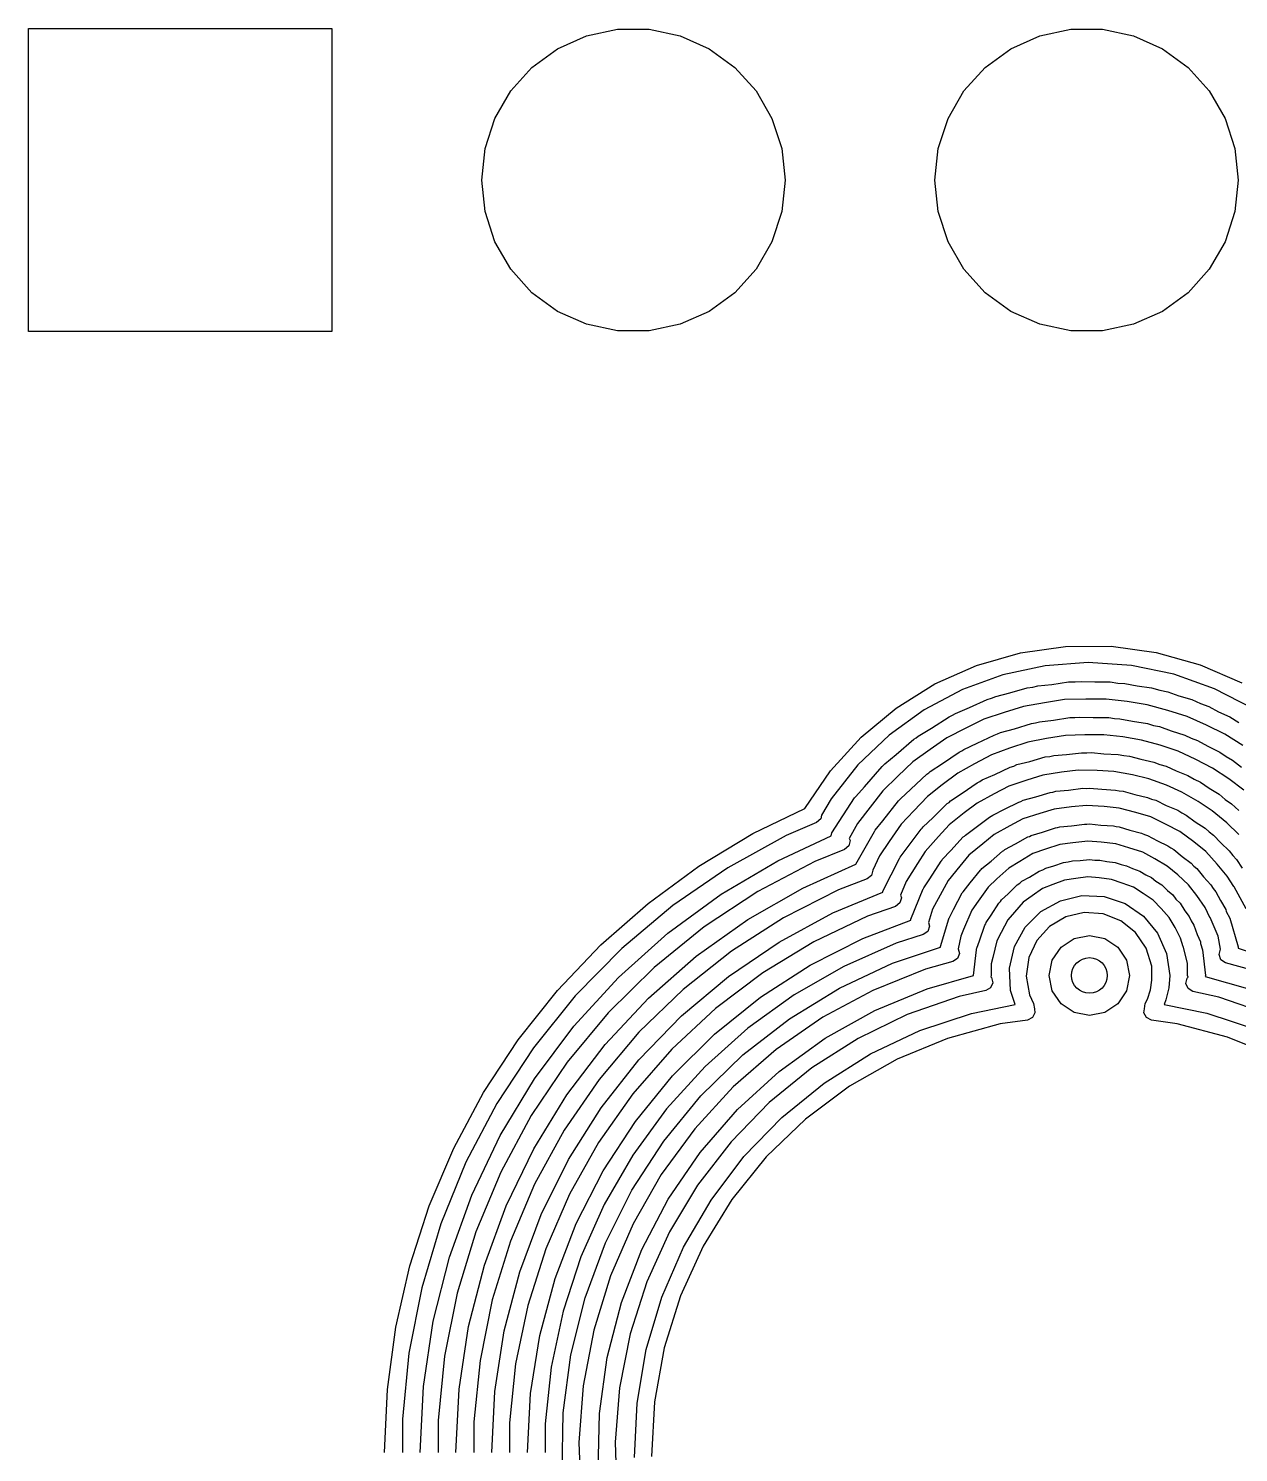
# Model space of a CAD drawing. Extents: x 108.1 to 155.9, y -81.1 to -32.1.
# Drawn here: x 143.07 to 149.86, y -56.64 to -48.65 of the extents above; entities that cross this region are included whole.
import ezdxf

# ---------------------------------------------------------------- set-up
doc = ezdxf.new("R2010")
doc.units = 0
doc.layers.add('BLACK', color=7, linetype='CONTINUOUS')

msp = doc.modelspace()

# ---------------------------------------------------------------- linework, layer by layer
at = {"layer": 'BLACK', "linetype": 'CONTINUOUS'}
for p, q in [((143.075, -50.35), (143.075, -48.65)), ((143.075, -48.65), (144.775, -48.65)), ((144.775, -48.65), (144.775, -50.35)), ((146.04, -48.763878), (146.202336, -48.691602)), ((146.202336, -48.691602), (146.376151, -48.654656)), ((146.376151, -48.654656), (146.553849, -48.654656)), ((146.553849, -48.654656), (146.727664, -48.691602)), ((146.727664, -48.691602), (146.89, -48.763878)), ((148.58, -48.763878), (148.742336, -48.691602)), ((148.742336, -48.691602), (148.916151, -48.654656)), ((148.916151, -48.654656), (149.093849, -48.654656)), ((149.093849, -48.654656), (149.267664, -48.691602)), ((149.267664, -48.691602), (149.43, -48.763878)), ((145.896239, -48.868327), (146.04, -48.763878)), ((146.89, -48.763878), (147.033761, -48.868327)), ((148.436239, -48.868327), (148.58, -48.763878)), ((149.43, -48.763878), (149.573761, -48.868327)), ((145.777336, -49.000383), (145.896239, -48.868327)), ((147.033761, -48.868327), (147.152664, -49.000383)), ((148.317336, -49.000383), (148.436239, -48.868327)), ((149.573761, -48.868327), (149.692664, -49.000383)), ((145.688486, -49.154274), (145.777336, -49.000383)), ((147.152664, -49.000383), (147.241514, -49.154274)), ((148.228486, -49.154274), (148.317336, -49.000383)), ((149.692664, -49.000383), (149.781514, -49.154274)), ((145.633575, -49.323275), (145.688486, -49.154274)), ((147.241514, -49.154274), (147.296425, -49.323275)), ((148.173575, -49.323275), (148.228486, -49.154274)), ((149.781514, -49.154274), (149.836425, -49.323275)), ((145.615, -49.5), (145.633575, -49.323275)), ((147.296425, -49.323275), (147.315, -49.5)), ((148.155, -49.5), (148.173575, -49.323275)), ((149.836425, -49.323275), (149.855, -49.5)), ((145.633575, -49.676725), (145.615, -49.5)), ((147.315, -49.5), (147.296425, -49.676725)), ((148.173575, -49.676725), (148.155, -49.5)), ((149.855, -49.5), (149.836425, -49.676725)), ((145.688486, -49.845726), (145.633575, -49.676725)), ((147.296425, -49.676725), (147.241514, -49.845726)), ((148.228486, -49.845726), (148.173575, -49.676725)), ((149.836425, -49.676725), (149.781514, -49.845726)), ((145.777336, -49.999617), (145.688486, -49.845726)), ((147.241514, -49.845726), (147.152664, -49.999617)), ((148.317336, -49.999617), (148.228486, -49.845726)), ((149.781514, -49.845726), (149.692664, -49.999617)), ((145.896239, -50.131673), (145.777336, -49.999617)), ((147.152664, -49.999617), (147.033761, -50.131673)), ((148.436239, -50.131673), (148.317336, -49.999617)), ((149.692664, -49.999617), (149.573761, -50.131673)), ((146.04, -50.236122), (145.896239, -50.131673)), ((147.033761, -50.131673), (146.89, -50.236122)), ((148.58, -50.236122), (148.436239, -50.131673)), ((149.573761, -50.131673), (149.43, -50.236122)), ((146.202336, -50.308398), (146.04, -50.236122)), ((146.89, -50.236122), (146.727664, -50.308398)), ((148.742336, -50.308398), (148.58, -50.236122)), ((149.43, -50.236122), (149.267664, -50.308398)), ((144.775, -50.35), (143.075, -50.35)), ((146.376151, -50.345344), (146.202336, -50.308398)), ((146.553849, -50.345344), (146.376151, -50.345344)), ((146.727664, -50.308398), (146.553849, -50.345344)), ((148.916151, -50.345344), (148.742336, -50.308398)), ((149.093849, -50.345344), (148.916151, -50.345344)), ((149.267664, -50.308398), (149.093849, -50.345344)), ((148.633896, -52.151433), (148.88674, -52.115372)), ((148.88674, -52.115372), (149.142141, -52.114478)), ((149.142141, -52.114478), (149.395231, -52.148768)), ((148.155015, -52.325649), (148.388428, -52.221973)), ((148.388428, -52.221973), (148.633896, -52.151433)), ((148.773211, -52.223802), (148.536382, -52.274465)), ((149.01476, -52.206239), (148.773211, -52.223802)), ((149.256426, -52.222111), (149.01476, -52.206239)), ((149.493603, -52.271115), (149.256426, -52.222111)), ((149.395231, -52.148768), (149.641186, -52.217588)), ((149.641186, -52.217588), (149.87532, -52.319627)), ((148.536382, -52.274465), (148.308789, -52.357263)), ((149.721771, -52.352318), (149.493603, -52.271115)), ((147.938105, -52.460483), (148.155015, -52.325649)), ((148.308789, -52.357263), (148.094767, -52.470618)), ((148.495765, -52.396301), (148.575306, -52.37601)), ((148.575306, -52.37601), (148.672057, -52.347764)), ((148.672057, -52.347764), (148.703869, -52.343215)), ((148.703869, -52.343215), (148.732581, -52.335891)), ((148.732581, -52.335891), (148.810842, -52.327919)), ((148.810842, -52.327919), (148.90385, -52.31462)), ((148.90385, -52.31462), (148.941402, -52.31462)), ((148.941402, -52.31462), (148.975723, -52.311124)), ((148.975723, -52.311124), (149.050459, -52.31462)), ((149.050459, -52.31462), (149.138, -52.31462)), ((149.138, -52.31462), (149.180561, -52.320705)), ((149.180561, -52.320705), (149.219856, -52.322544)), ((149.219856, -52.322544), (149.289195, -52.336239)), ((149.289195, -52.336239), (149.369793, -52.347764)), ((149.369793, -52.347764), (149.416322, -52.361348)), ((149.416322, -52.361348), (149.459624, -52.369901)), ((149.459624, -52.369901), (149.522098, -52.392229)), ((149.936581, -52.464171), (149.721771, -52.352318)), ((147.741832, -52.623907), (147.938105, -52.460483)), ((148.270471, -52.491031), (148.348611, -52.458175)), ((148.348611, -52.458175), (148.447291, -52.413385)), ((148.447291, -52.413385), (148.472952, -52.405893)), ((148.472952, -52.405893), (148.495765, -52.396301)), ((148.651531, -52.451758), (148.542943, -52.485866)), ((148.769026, -52.430906), (148.651531, -52.451758)), ((148.881446, -52.413666), (148.769026, -52.430906)), ((149.000765, -52.410398), (148.881446, -52.413666)), ((149.114452, -52.410398), (149.000765, -52.410398)), ((149.232936, -52.424789), (149.114452, -52.410398)), ((149.345298, -52.442021), (149.232936, -52.424789)), ((149.460338, -52.473751), (149.345298, -52.442021)), ((149.522098, -52.392229), (149.594559, -52.413385)), ((149.594559, -52.413385), (149.643718, -52.435698)), ((149.643718, -52.435698), (149.689766, -52.452156)), ((149.689766, -52.452156), (149.744316, -52.481358)), ((148.094767, -52.470618), (147.898397, -52.612369)), ((148.135191, -52.573281), (148.234076, -52.510162)), ((148.234076, -52.510162), (148.253524, -52.501334)), ((148.253524, -52.501334), (148.270471, -52.491031)), ((148.429871, -52.523827), (148.327557, -52.574076)), ((148.542943, -52.485866), (148.429871, -52.523827)), ((148.695688, -52.547176), (148.719547, -52.54355)), ((148.719547, -52.54355), (148.741154, -52.53752)), ((148.741154, -52.53752), (148.818827, -52.528465)), ((148.818827, -52.528465), (148.911686, -52.514356)), ((148.911686, -52.514356), (148.939864, -52.514356)), ((148.939864, -52.514356), (148.965831, -52.511329)), ((148.965831, -52.511329), (149.041303, -52.514356)), ((149.041303, -52.514356), (149.130164, -52.514356)), ((149.130164, -52.514356), (149.162031, -52.519198)), ((149.162031, -52.519198), (149.191847, -52.520394)), ((149.191847, -52.520394), (149.26305, -52.534547)), ((149.26305, -52.534547), (149.346162, -52.547176)), ((149.568797, -52.507819), (149.460338, -52.473751)), ((149.677847, -52.556176), (149.568797, -52.507819)), ((149.744316, -52.481358), (149.807774, -52.510162)), ((149.807774, -52.510162), (149.857965, -52.542199)), ((147.898397, -52.612369), (147.723421, -52.779814)), ((148.05019, -52.627538), (148.061641, -52.618)), ((148.061641, -52.618), (148.135191, -52.573281)), ((148.327557, -52.574076), (148.221473, -52.62825)), ((148.392162, -52.658197), (148.487071, -52.612072)), ((148.487071, -52.612072), (148.506257, -52.606103)), ((148.506257, -52.606103), (148.523283, -52.59833)), ((148.523283, -52.59833), (148.600777, -52.5767)), ((148.600777, -52.5767), (148.695688, -52.547176)), ((148.886407, -52.614369), (148.781036, -52.631542)), ((148.99452, -52.610261), (148.886407, -52.614369)), ((149.100996, -52.610261), (148.99452, -52.610261)), ((149.208626, -52.623037), (149.100996, -52.610261)), ((149.313499, -52.640129), (149.208626, -52.623037)), ((149.346162, -52.547176), (149.380819, -52.557957)), ((149.380819, -52.557957), (149.413705, -52.564494)), ((149.413705, -52.564494), (149.478933, -52.588478)), ((149.478933, -52.588478), (149.554779, -52.612072)), ((149.554779, -52.612072), (149.591076, -52.629712)), ((149.779919, -52.606306), (149.677847, -52.556176)), ((149.88058, -52.670211), (149.779919, -52.606306)), ((147.569937, -52.812805), (147.741832, -52.623907)), ((147.93864, -52.72046), (148.036707, -52.636145)), ((148.12766, -52.693636), (148.03101, -52.762695)), ((148.036707, -52.636145), (148.05019, -52.627538)), ((148.221473, -52.62825), (148.12766, -52.693636)), ((148.290571, -52.707571), (148.30501, -52.700553)), ((148.30501, -52.700553), (148.317518, -52.692279)), ((148.317518, -52.692279), (148.392162, -52.658197)), ((148.573483, -52.686402), (148.472499, -52.723293)), ((148.675135, -52.652361), (148.573483, -52.686402)), ((148.781036, -52.631542), (148.675135, -52.652361)), ((149.417958, -52.669521), (149.313499, -52.640129)), ((149.518595, -52.703221), (149.417958, -52.669521)), ((149.617256, -52.748519), (149.518595, -52.703221)), ((149.591076, -52.629712), (149.626006, -52.642556)), ((149.626006, -52.642556), (149.683902, -52.674826)), ((149.683902, -52.674826), (149.751279, -52.707571)), ((147.723421, -52.779814), (147.573175, -52.969762)), ((147.859158, -52.788797), (147.867241, -52.781846)), ((147.867241, -52.781846), (147.873857, -52.774425)), ((147.873857, -52.774425), (147.93864, -52.72046)), ((148.03101, -52.762695), (147.947823, -52.841897)), ((148.128866, -52.817082), (148.197557, -52.771639)), ((148.197557, -52.771639), (148.290571, -52.707571)), ((148.377024, -52.773569), (148.2836, -52.825383)), ((148.472499, -52.723293), (148.377024, -52.773569)), ((148.596793, -52.785993), (148.614788, -52.778044)), ((148.614788, -52.778044), (148.687344, -52.759852)), ((148.687344, -52.759852), (148.773606, -52.734949)), ((148.773606, -52.734949), (148.798224, -52.732051)), ((148.798224, -52.732051), (148.821091, -52.726318)), ((148.821091, -52.726318), (148.893139, -52.720879)), ((148.893139, -52.720879), (148.976875, -52.711023)), ((148.976875, -52.711023), (149.005792, -52.712375)), ((149.005792, -52.712375), (149.033176, -52.710308)), ((149.033176, -52.710308), (149.102188, -52.716882)), ((149.102188, -52.716882), (149.181324, -52.720583)), ((149.181324, -52.720583), (149.213713, -52.727507)), ((149.213713, -52.727507), (149.244906, -52.730479)), ((149.244906, -52.730479), (149.30873, -52.74782)), ((149.30873, -52.74782), (149.381474, -52.763372)), ((149.381474, -52.763372), (149.416198, -52.77702)), ((149.416198, -52.77702), (149.450153, -52.786246)), ((149.711116, -52.797945), (149.617256, -52.748519)), ((149.751279, -52.707571), (149.787868, -52.732774)), ((149.787868, -52.732774), (149.823586, -52.752682)), ((149.823586, -52.752682), (149.87314, -52.791509)), ((147.425999, -53.023135), (147.569937, -52.812805)), ((147.760135, -52.902012), (147.859158, -52.788797)), ((147.947823, -52.841897), (147.862771, -52.924151)), ((148.020848, -52.915827), (148.110646, -52.831504)), ((148.110646, -52.831504), (148.120559, -52.824675)), ((148.120559, -52.824675), (148.128866, -52.817082)), ((148.2836, -52.825383), (148.196506, -52.89108)), ((148.420238, -52.86399), (148.49039, -52.832998)), ((148.49039, -52.832998), (148.576964, -52.791718)), ((148.576964, -52.791718), (148.596793, -52.785993)), ((148.75984, -52.83756), (148.670223, -52.864764)), ((148.86456, -52.820606), (148.75984, -52.83756)), ((148.958071, -52.8096), (148.86456, -52.820606)), ((149.063771, -52.810638), (148.958071, -52.8096)), ((149.158107, -52.816341), (149.063771, -52.810638)), ((149.261829, -52.83523), (149.158107, -52.816341)), ((149.35391, -52.857562), (149.261829, -52.83523)), ((149.452751, -52.893693), (149.35391, -52.857562)), ((149.450153, -52.786246), (149.507056, -52.812731)), ((149.507056, -52.812731), (149.571961, -52.838242)), ((149.571961, -52.838242), (149.607616, -52.859537)), ((149.607616, -52.859537), (149.642978, -52.875996)), ((149.80155, -52.858047), (149.711116, -52.797945)), ((149.88621, -52.921906), (149.80155, -52.858047)), ((147.711239, -52.956871), (147.760135, -52.902012)), ((147.862771, -52.924151), (147.791557, -53.016336)), ((147.961915, -52.969702), (148.020848, -52.915827)), ((148.196506, -52.89108), (148.113181, -52.956086)), ((148.243071, -52.981668), (148.307548, -52.93884)), ((148.307548, -52.93884), (148.392219, -52.87981)), ((148.392219, -52.87981), (148.407111, -52.872708)), ((148.486684, -52.941639), (148.392433, -52.993269)), ((148.407111, -52.872708), (148.420238, -52.86399)), ((148.569376, -52.8994), (148.486684, -52.941639)), ((148.670223, -52.864764), (148.569376, -52.8994)), ((148.719939, -52.958436), (148.800437, -52.933601)), ((148.800437, -52.933601), (148.816492, -52.931604)), ((148.816492, -52.931604), (148.832163, -52.92725)), ((148.832163, -52.92725), (148.903492, -52.920787)), ((148.903492, -52.920787), (148.983189, -52.910879)), ((148.983189, -52.910879), (149.002055, -52.911858)), ((149.002055, -52.911858), (149.020925, -52.910149)), ((149.020925, -52.910149), (149.090447, -52.916447)), ((149.090447, -52.916447), (149.167101, -52.920427)), ((149.167101, -52.920427), (149.188151, -52.925298)), ((149.188151, -52.925298), (149.209687, -52.92725)), ((149.209687, -52.92725), (149.274988, -52.945396)), ((149.539588, -52.932002), (149.452751, -52.893693)), ((149.630772, -52.984306), (149.539588, -52.932002)), ((149.642978, -52.875996), (149.691695, -52.909752)), ((149.691695, -52.909752), (149.74768, -52.943189)), ((147.573175, -52.969762), (147.519632, -53.061075)), ((147.577353, -53.161339), (147.705005, -52.965045)), ((147.705005, -52.965045), (147.708512, -52.961034)), ((147.708512, -52.961034), (147.711239, -52.956871)), ((147.791557, -53.016336), (147.720576, -53.10896)), ((147.863804, -53.092506), (147.951381, -52.98106)), ((147.951381, -52.98106), (147.957225, -52.975571)), ((147.957225, -52.975571), (147.961915, -52.969702)), ((148.113181, -52.956086), (148.036236, -53.036561)), ((148.143276, -53.07588), (148.224323, -52.996864)), ((148.224323, -52.996864), (148.234462, -52.989794)), ((148.234462, -52.989794), (148.243071, -52.981668)), ((148.392433, -52.993269), (148.319591, -53.04862)), ((148.545505, -53.028481), (148.624463, -52.987893)), ((148.624463, -52.987893), (148.637345, -52.983918)), ((148.637345, -52.983918), (148.649547, -52.977998)), ((148.649547, -52.977998), (148.719939, -52.958436)), ((148.920681, -53.015335), (148.823462, -53.027422)), ((149.005471, -53.007059), (148.920681, -53.015335)), ((149.102754, -53.013538), (149.005471, -53.007059)), ((149.187987, -53.021857), (149.102754, -53.013538)), ((149.281925, -53.046515), (149.187987, -53.021857)), ((149.274988, -52.945396), (149.346518, -52.961952)), ((149.346518, -52.961952), (149.368901, -52.971494)), ((149.368901, -52.971494), (149.392303, -52.977998)), ((149.392303, -52.977998), (149.451282, -53.006616)), ((149.451282, -53.006616), (149.515924, -53.034175)), ((149.709551, -53.037398), (149.630772, -52.984306)), ((149.74768, -52.943189), (149.782617, -52.972752)), ((149.782617, -52.972752), (149.8178, -52.997131)), ((149.8178, -52.997131), (149.85754, -53.036152)), ((147.134717, -53.164964), (147.425999, -53.023135)), ((147.491866, -53.102178), (147.320614, -53.176308)), ((147.515024, -53.081694), (147.491845, -53.10213)), ((147.491845, -53.10213), (147.491866, -53.102178)), ((147.519632, -53.061075), (147.515024, -53.081694)), ((147.820727, -53.146427), (147.863804, -53.092506)), ((148.036236, -53.036561), (147.965536, -53.112127)), ((148.088414, -53.127674), (148.143276, -53.07588)), ((148.319591, -53.04862), (148.234337, -53.116367)), ((148.385543, -53.129251), (148.460677, -53.072088)), ((148.460677, -53.072088), (148.470267, -53.067157)), ((148.470267, -53.067157), (148.479026, -53.060739)), ((148.479026, -53.060739), (148.545505, -53.028481)), ((148.648676, -53.082206), (148.574586, -53.121394)), ((148.742425, -53.051773), (148.648676, -53.082206)), ((148.823462, -53.027422), (148.742425, -53.051773)), ((149.364286, -53.071264), (149.281925, -53.046515)), ((149.451556, -53.113086), (149.364286, -53.071264)), ((149.515924, -53.034175), (149.538598, -53.048984)), ((149.538598, -53.048984), (149.562824, -53.060739)), ((149.562824, -53.060739), (149.613817, -53.098111)), ((149.613817, -53.098111), (149.670111, -53.134878)), ((149.790494, -53.104354), (149.709551, -53.037398)), ((146.832354, -53.347253), (147.134717, -53.164964)), ((147.320614, -53.176308), (146.994036, -53.356963)), ((147.275192, -53.316642), (147.574167, -53.17777)), ((147.574167, -53.17777), (147.577352, -53.161338)), ((147.577352, -53.161338), (147.577353, -53.161339)), ((147.720576, -53.10896), (147.674877, -53.191619)), ((147.712081, -53.33705), (147.81639, -53.152845)), ((147.81639, -53.152845), (147.818863, -53.149697)), ((147.818863, -53.149697), (147.820727, -53.146427)), ((147.965536, -53.112127), (147.898662, -53.209583)), ((148.000089, -53.245355), (148.077774, -53.139742)), ((148.077774, -53.139742), (148.083673, -53.13399)), ((148.083673, -53.13399), (148.088414, -53.127674)), ((148.174355, -53.181606), (148.099877, -53.264997)), ((148.234337, -53.116367), (148.174355, -53.181606)), ((148.314114, -53.183596), (148.320552, -53.178697)), ((148.320552, -53.178697), (148.326151, -53.172779)), ((148.326151, -53.172779), (148.385543, -53.129251)), ((148.487556, -53.169401), (148.423462, -53.221349)), ((148.574586, -53.121394), (148.487556, -53.169401)), ((148.676018, -53.18363), (148.685479, -53.180477)), ((148.685479, -53.180477), (148.694486, -53.175642)), ((148.694486, -53.175642), (148.758535, -53.156135)), ((148.758535, -53.156135), (148.83089, -53.132027)), ((148.83089, -53.132027), (148.842762, -53.130483)), ((148.842762, -53.130483), (148.854483, -53.126914)), ((148.854483, -53.126914), (148.920199, -53.120417)), ((148.920199, -53.120417), (148.992771, -53.110983)), ((148.992771, -53.110983), (149.006716, -53.111863)), ((149.006716, -53.111863), (149.020925, -53.110459)), ((149.020925, -53.110459), (149.085392, -53.116832)), ((149.085392, -53.116832), (149.155689, -53.121272)), ((149.155689, -53.121272), (149.171158, -53.125311)), ((149.171158, -53.125311), (149.187367, -53.126914)), ((149.187367, -53.126914), (149.247935, -53.14536)), ((149.247935, -53.14536), (149.313636, -53.162517)), ((149.313636, -53.162517), (149.329868, -53.170313)), ((149.329868, -53.170313), (149.347364, -53.175642)), ((149.347364, -53.175642), (149.401722, -53.204826)), ((149.527872, -53.15345), (149.451556, -53.113086)), ((149.605394, -53.210818), (149.527872, -53.15345)), ((149.670111, -53.134878), (149.691859, -53.155307)), ((149.691859, -53.155307), (149.715699, -53.172779)), ((149.715699, -53.172779), (149.757489, -53.216956)), ((149.8587, -53.170566), (149.790494, -53.104354)), ((147.648596, -53.253326), (147.481441, -53.321207)), ((147.672219, -53.233378), (147.648576, -53.253276)), ((147.648576, -53.253276), (147.648596, -53.253326)), ((147.67965, -53.203383), (147.672219, -53.233378)), ((147.674877, -53.191619), (147.67965, -53.203383)), ((147.898662, -53.209583), (147.844402, -53.289577)), ((147.960742, -53.297781), (148.000089, -53.245355)), ((148.195901, -53.31047), (148.244675, -53.258909)), ((148.244675, -53.258909), (148.314114, -53.183596)), ((148.423462, -53.221349), (148.346042, -53.285806)), ((148.533866, -53.263887), (148.540817, -53.259962)), ((148.540817, -53.259962), (148.547127, -53.254757)), ((148.547127, -53.254757), (148.606442, -53.222911)), ((148.606442, -53.222911), (148.676018, -53.18363)), ((148.774119, -53.252235), (148.704504, -53.276677)), ((148.854231, -53.225831), (148.774119, -53.252235)), ((148.928617, -53.216161), (148.854231, -53.225831)), ((149.011256, -53.207357), (148.928617, -53.216161)), ((149.08685, -53.21335), (149.011256, -53.207357)), ((149.168653, -53.222064), (149.08685, -53.21335)), ((149.241893, -53.243719), (149.168653, -53.222064)), ((149.319504, -53.269299), (149.241893, -53.243719)), ((149.401722, -53.204826), (149.460785, -53.233195)), ((149.460785, -53.233195), (149.476859, -53.245166)), ((149.476859, -53.245166), (149.494723, -53.254757)), ((149.494723, -53.254757), (149.540983, -53.292922)), ((149.672717, -53.265383), (149.605394, -53.210818)), ((149.757489, -53.216956), (149.804338, -53.260964)), ((149.804338, -53.260964), (149.823842, -53.2871)), ((146.956404, -53.504978), (147.275192, -53.316642)), ((147.481441, -53.321207), (147.162098, -53.48918)), ((147.414404, -53.469826), (147.712081, -53.33705)), ((147.844402, -53.289577), (147.80646, -53.370156)), ((147.863752, -53.487068), (147.9565, -53.304616)), ((147.9565, -53.304616), (147.958938, -53.301301)), ((147.958938, -53.301301), (147.960742, -53.297781)), ((148.056991, -53.332511), (147.99351, -53.434064)), ((148.099877, -53.264997), (148.056991, -53.332511)), ((148.125838, -53.418127), (148.189281, -53.31899)), ((148.189281, -53.31899), (148.192936, -53.315025)), ((148.192936, -53.315025), (148.195901, -53.31047)), ((148.346042, -53.285806), (148.294933, -53.347093)), ((148.418113, -53.361195), (148.469559, -53.318751)), ((148.469559, -53.318751), (148.533866, -53.263887)), ((148.630074, -53.320348), (148.568658, -53.357668)), ((148.704504, -53.276677), (148.630074, -53.320348)), ((148.821838, -53.345807), (148.876286, -53.326756)), ((148.876286, -53.326756), (148.90252, -53.3238)), ((148.90252, -53.3238), (148.925239, -53.317603)), ((148.925239, -53.317603), (148.968779, -53.316334)), ((148.968779, -53.316334), (149.020925, -53.310459)), ((149.020925, -53.310459), (149.051643, -53.31392)), ((149.051643, -53.31392), (149.078967, -53.313124)), ((149.078967, -53.313124), (149.118336, -53.321434)), ((149.118336, -53.321434), (149.165564, -53.326756)), ((149.165564, -53.326756), (149.199048, -53.338472)), ((149.199048, -53.338472), (149.229444, -53.344889)), ((149.386984, -53.305801), (149.319504, -53.269299)), ((149.45715, -53.346971), (149.386984, -53.305801)), ((149.540983, -53.292922), (149.591709, -53.3307)), ((149.591709, -53.3307), (149.606575, -53.347036)), ((149.737787, -53.336147), (149.672717, -53.265383)), ((149.793461, -53.402908), (149.737787, -53.336147)), ((149.823842, -53.2871), (149.845949, -53.31047)), ((149.845949, -53.31047), (149.877765, -53.359359)), ((146.547475, -53.555813), (146.832354, -53.347253)), ((146.994036, -53.356963), (146.68646, -53.568356)), ((147.774939, -53.418373), (147.613789, -53.480819)), ((147.798877, -53.398804), (147.77492, -53.418322)), ((147.77492, -53.418322), (147.774939, -53.418373)), ((147.80646, -53.370156), (147.798877, -53.398804)), ((148.092518, -53.469327), (148.125838, -53.418127)), ((148.294933, -53.347093), (148.22936, -53.427142)), ((148.35283, -53.441283), (148.409679, -53.369839)), ((148.409679, -53.369839), (148.414236, -53.36595)), ((148.414236, -53.36595), (148.418113, -53.361195)), ((148.502658, -53.41828), (148.452692, -53.465241)), ((148.568658, -53.357668), (148.502658, -53.41828)), ((148.642157, -53.432275), (148.68527, -53.408527)), ((148.68527, -53.408527), (148.738901, -53.374829)), ((148.738901, -53.374829), (148.759598, -53.367586)), ((148.759598, -53.367586), (148.776867, -53.358075)), ((148.776867, -53.358075), (148.821838, -53.345807)), ((148.944126, -53.415743), (148.881707, -53.425031)), ((149.012628, -53.407426), (148.944126, -53.415743)), ((149.076136, -53.413122), (149.012628, -53.407426)), ((149.143967, -53.421358), (149.076136, -53.413122)), ((149.204753, -53.44195), (149.143967, -53.421358)), ((149.229444, -53.344889), (149.262605, -53.360712)), ((149.262605, -53.360712), (149.302949, -53.374829)), ((149.302949, -53.374829), (149.336903, -53.396163)), ((149.336903, -53.396163), (149.368245, -53.411119)), ((149.368245, -53.411119), (149.393961, -53.432016)), ((149.515801, -53.396799), (149.45715, -53.346971)), ((149.57554, -53.451661), (149.515801, -53.396799)), ((149.606575, -53.347036), (149.623737, -53.361195)), ((149.623737, -53.361195), (149.66048, -53.406271)), ((149.66048, -53.406271), (149.701579, -53.451434)), ((149.829401, -53.461108), (149.793461, -53.402908)), ((147.162098, -53.48918), (146.860877, -53.687828)), ((147.10607, -53.646228), (147.414404, -53.469826)), ((147.613789, -53.480819), (147.305556, -53.637239)), ((147.583208, -53.609715), (147.863247, -53.493839)), ((147.863247, -53.493839), (147.863751, -53.487068)), ((147.863751, -53.487068), (147.863752, -53.487068)), ((147.99351, -53.434064), (147.962145, -53.51067)), ((148.019369, -53.644175), (148.090015, -53.474106)), ((148.090015, -53.474106), (148.091469, -53.471832)), ((148.091469, -53.471832), (148.092518, -53.469327)), ((148.19502, -53.489929), (148.142017, -53.587853)), ((148.22936, -53.427142), (148.19502, -53.489929)), ((148.259818, -53.590249), (148.308037, -53.497577)), ((148.308037, -53.497577), (148.310526, -53.494448)), ((148.310526, -53.494448), (148.312439, -53.490835)), ((148.312439, -53.490835), (148.35283, -53.441283)), ((148.452692, -53.465241), (148.397049, -53.543899)), ((148.528652, -53.536048), (148.566277, -53.501648)), ((148.566277, -53.501648), (148.615657, -53.452269)), ((148.615657, -53.452269), (148.630465, -53.442964)), ((148.630465, -53.442964), (148.642157, -53.432275)), ((148.758669, -53.47318), (148.699677, -53.5139)), ((148.816212, -53.44987), (148.758669, -53.47318)), ((148.881707, -53.425031), (148.816212, -53.44987)), ((149.268245, -53.466029), (149.204753, -53.44195)), ((149.322696, -53.500456), (149.268245, -53.466029)), ((149.378368, -53.538884), (149.322696, -53.500456)), ((149.393961, -53.432016), (149.426193, -53.452269)), ((149.426193, -53.452269), (149.457886, -53.483962)), ((149.457886, -53.483962), (149.4876, -53.508108)), ((149.622679, -53.51263), (149.57554, -53.451661)), ((149.701579, -53.451434), (149.714121, -53.472078)), ((149.714121, -53.472078), (149.729411, -53.490835)), ((149.729411, -53.490835), (149.755742, -53.540582)), ((149.829448, -53.461079), (149.829401, -53.461108)), ((149.832435, -53.463612), (149.829448, -53.461079)), ((149.899266, -53.585805), (149.832435, -53.463612)), ((146.282358, -53.788978), (146.547475, -53.555813)), ((146.68646, -53.568356), (146.400771, -53.808504)), ((146.657744, -53.723833), (146.956404, -53.504978)), ((147.933724, -53.572758), (147.776644, -53.62847)), ((147.958208, -53.553876), (147.933706, -53.572706)), ((147.933706, -53.572706), (147.933724, -53.572758)), ((147.966962, -53.52424), (147.958208, -53.553876)), ((147.962145, -53.51067), (147.966962, -53.52424)), ((148.397049, -53.543899), (148.361712, -53.594674)), ((148.47112, -53.621418), (148.512735, -53.555191)), ((148.512735, -53.555191), (148.521985, -53.54594)), ((148.521985, -53.54594), (148.528652, -53.536048)), ((148.65053, -53.549138), (148.601122, -53.604907)), ((148.699677, -53.5139), (148.65053, -53.549138)), ((148.749375, -53.6017), (148.857978, -53.541072)), ((148.857978, -53.541072), (148.979031, -53.512493)), ((148.979031, -53.512493), (149.103282, -53.518147)), ((149.103282, -53.518147), (149.221239, -53.557601)), ((149.221239, -53.557601), (149.323888, -53.627842)), ((149.423295, -53.585232), (149.378368, -53.538884)), ((149.4876, -53.508108), (149.505444, -53.53152)), ((149.505444, -53.53152), (149.529115, -53.555191)), ((149.529115, -53.555191), (149.555544, -53.597253)), ((149.669426, -53.578711), (149.622679, -53.51263)), ((149.696288, -53.634424), (149.669426, -53.578711)), ((149.755742, -53.540582), (149.786342, -53.590946)), ((146.81691, -53.852561), (147.10607, -53.646228)), ((147.305556, -53.637239), (147.014498, -53.823681)), ((147.281228, -53.772657), (147.583208, -53.609715)), ((147.776644, -53.62847), (147.475567, -53.771525)), ((147.750292, -53.753158), (148.019423, -53.651033)), ((148.019423, -53.651033), (148.019367, -53.644177)), ((148.019367, -53.644177), (148.019368, -53.644178)), ((148.019368, -53.644178), (148.019369, -53.644175)), ((148.142017, -53.587853), (148.11824, -53.663161)), ((148.186523, -53.798566), (148.232688, -53.642391)), ((148.232688, -53.642391), (148.23361, -53.640617)), ((148.23361, -53.640617), (148.234195, -53.638658)), ((148.234195, -53.638658), (148.259818, -53.590249)), ((148.361712, -53.594674), (148.315933, -53.701926)), ((148.442706, -53.663584), (148.47112, -53.621418)), ((148.563457, -53.648589), (148.526181, -53.719613)), ((148.601122, -53.604907), (148.563457, -53.648589)), ((148.661519, -53.689744), (148.749375, -53.6017)), ((148.888952, -53.632106), (148.797682, -53.685861)), ((148.992042, -53.607768), (148.888952, -53.632106)), ((149.097716, -53.615026), (148.992042, -53.607768)), ((149.19651, -53.653231), (149.097716, -53.615026)), ((149.279573, -53.71896), (149.19651, -53.653231)), ((149.323888, -53.627842), (149.403385, -53.723501)), ((149.468065, -53.635765), (149.423295, -53.585232)), ((149.500858, -53.691394), (149.468065, -53.635765)), ((149.555544, -53.597253), (149.580826, -53.630423)), ((149.580826, -53.630423), (149.591156, -53.653928)), ((149.591156, -53.653928), (149.606555, -53.678435)), ((149.696339, -53.634399), (149.696288, -53.634424)), ((149.697699, -53.635818), (149.696339, -53.634399)), ((149.741971, -53.739538), (149.697699, -53.635818)), ((149.786342, -53.590946), (149.786393, -53.590921)), ((149.786393, -53.590921), (149.787784, -53.601117)), ((149.787784, -53.601117), (149.807655, -53.638658)), ((149.807655, -53.638658), (149.855438, -53.79894)), ((146.382122, -53.971074), (146.657744, -53.723833)), ((146.860877, -53.687828), (146.580715, -53.915212)), ((148.090059, -53.731041), (147.937366, -53.780005)), ((148.115115, -53.712924), (148.090042, -53.730987)), ((148.090042, -53.730987), (148.090059, -53.731041)), ((148.124782, -53.683574), (148.115115, -53.712924)), ((148.11824, -53.663161), (148.124782, -53.683574)), ((148.299733, -53.740282), (148.285787, -53.811799)), ((148.315933, -53.701926), (148.299733, -53.740282)), ((148.40483, -53.765498), (148.435295, -53.678435)), ((148.435295, -53.678435), (148.439925, -53.671065)), ((148.439925, -53.671065), (148.442706, -53.663584)), ((148.526181, -53.719613), (148.502425, -53.765873)), ((148.601124, -53.798477), (148.661519, -53.689744)), ((148.797682, -53.685861), (148.726407, -53.764217)), ((148.934821, -53.752586), (149.020925, -53.735459)), ((149.020925, -53.735459), (149.107029, -53.752586)), ((149.339465, -53.806326), (149.279573, -53.71896)), ((149.403385, -53.723501), (149.453655, -53.837269)), ((149.532139, -53.750997), (149.500858, -53.691394)), ((149.606555, -53.678435), (149.624635, -53.730106)), ((149.624635, -53.730106), (149.642704, -53.771219)), ((149.756309, -53.813065), (149.741971, -53.739538)), ((146.03912, -54.044885), (146.282358, -53.788978)), ((146.400771, -53.808504), (146.139646, -54.075156)), ((146.997499, -53.965634), (147.281228, -53.772657)), ((147.475567, -53.771525), (147.190704, -53.944629)), ((147.455054, -53.902284), (147.750292, -53.753158)), ((147.937366, -53.780005), (147.643912, -53.909366)), ((147.917772, -53.892014), (148.186656, -53.800918)), ((148.186412, -53.79894), (148.186523, -53.798566)), ((148.186656, -53.800918), (148.186412, -53.79894)), ((148.285787, -53.811799), (148.292726, -53.836773)), ((148.370931, -53.960404), (148.387222, -53.81582)), ((148.387222, -53.81582), (148.388655, -53.811722)), ((148.388655, -53.811722), (148.38913, -53.807744)), ((148.38913, -53.807744), (148.40483, -53.765498)), ((148.502425, -53.765873), (148.479144, -53.86033)), ((148.572805, -53.919591), (148.601124, -53.798477)), ((148.726407, -53.764217), (148.681512, -53.860156)), ((148.813052, -53.874355), (148.861826, -53.80136)), ((148.861826, -53.80136), (148.934821, -53.752586)), ((149.107029, -53.752586), (149.180024, -53.80136)), ((149.180024, -53.80136), (149.228798, -53.874355)), ((149.37082, -53.907502), (149.339465, -53.806326)), ((149.547038, -53.80034), (149.532139, -53.750997)), ((149.547096, -53.800323), (149.547038, -53.80034)), ((149.548362, -53.802135), (149.547096, -53.800323)), ((149.570925, -53.893677), (149.548362, -53.802135)), ((149.642762, -53.771201), (149.642572, -53.781366)), ((149.642572, -53.781366), (149.654628, -53.81582)), ((149.642704, -53.771219), (149.642762, -53.771201)), ((149.654628, -53.81582), (149.670925, -53.960459)), ((149.747269, -53.84345), (149.755541, -53.813676)), ((149.755541, -53.813676), (149.756309, -53.813065)), ((149.855438, -53.79894), (149.854335, -53.807859)), ((149.854335, -53.807859), (150.113251, -53.895146)), ((146.549818, -54.08676), (146.81691, -53.852561)), ((147.014498, -53.823681), (146.74353, -54.038278)), ((147.619814, -54.031553), (147.917772, -53.892014)), ((148.256158, -53.882792), (148.102754, -53.925338)), ((148.281918, -53.865723), (148.256157, -53.88279)), ((148.256157, -53.88279), (148.256158, -53.882792)), ((148.292726, -53.836773), (148.281918, -53.865723)), ((148.479144, -53.86033), (148.470925, -53.894323)), ((148.470925, -53.894323), (148.470925, -53.960454)), ((148.681512, -53.860156), (148.667019, -53.965083)), ((148.795925, -53.960459), (148.813052, -53.874355)), ((149.228798, -53.874355), (149.245925, -53.960459)), ((149.453655, -53.837269), (149.470809, -53.960097)), ((149.570925, -53.960459), (149.570925, -53.893677)), ((149.758077, -53.8724), (149.747269, -53.84345)), ((149.783837, -53.889468), (149.758077, -53.8724)), ((149.783837, -53.889469), (149.783837, -53.889468)), ((149.932702, -53.930827), (149.783837, -53.889469)), ((146.132227, -54.244291), (146.382122, -53.971074)), ((146.580715, -53.915212), (146.324342, -54.169117)), ((146.735, -54.186624), (146.997499, -53.965634)), ((147.190704, -53.944629), (146.925042, -54.145965)), ((147.177081, -54.081547), (147.455054, -53.902284)), ((147.643912, -53.909366), (147.365641, -54.068787)), ((148.102754, -53.925338), (147.807353, -54.04412)), ((148.112213, -54.034917), (148.371076, -53.960924)), ((148.370925, -53.960459), (148.370926, -53.960454)), ((148.371076, -53.960924), (148.370925, -53.960459)), ((148.370926, -53.960454), (148.370931, -53.960404)), ((148.470925, -53.960462), (148.468545, -53.967784)), ((148.468545, -53.967784), (148.47198, -53.970808)), ((148.470925, -53.960454), (148.470925, -53.960462)), ((148.47198, -53.970808), (148.478744, -54.000961)), ((148.578724, -54.04383), (148.572805, -53.919591)), ((148.667019, -53.965083), (148.684225, -54.0696)), ((148.813052, -54.046563), (148.795925, -53.960459)), ((149.245925, -53.960459), (149.228798, -54.046563)), ((149.370858, -53.960464), (149.37082, -53.907502)), ((149.370859, -53.960464), (149.370858, -53.960464)), ((149.370924, -53.960464), (149.370859, -53.960464)), ((149.37091, -53.987564), (149.370924, -53.960467)), ((149.370924, -53.960467), (149.370924, -53.960464)), ((149.470925, -53.960454), (149.465569, -54.029726)), ((149.470809, -53.960097), (149.470925, -53.960454)), ((149.562068, -54.005587), (149.568832, -53.975434)), ((149.568832, -53.975434), (149.574243, -53.97067)), ((149.574243, -53.97067), (149.570925, -53.960459)), ((149.670925, -53.960459), (149.669333, -53.965357)), ((149.669333, -53.965357), (149.920259, -54.036673)), ((145.819704, -54.321489), (146.03912, -54.044885)), ((146.74353, -54.038278), (146.495366, -54.278881)), ((147.339202, -54.203331), (147.619814, -54.031553)), ((147.807353, -54.04412), (147.526976, -54.194985)), ((147.818519, -54.156993), (148.112213, -54.034917)), ((148.439906, -54.045083), (148.2901, -54.078618)), ((148.466492, -54.02933), (148.439905, -54.04508)), ((148.439905, -54.04508), (148.439906, -54.045083)), ((148.478744, -54.000961), (148.466492, -54.02933)), ((148.605191, -54.1224), (148.578724, -54.04383)), ((148.861826, -54.119558), (148.813052, -54.046563)), ((149.228798, -54.046563), (149.180024, -54.119558)), ((149.346091, -54.09275), (149.362573, -54.041118)), ((149.362573, -54.041118), (149.37091, -53.987564)), ((149.465569, -54.029726), (149.449613, -54.097348)), ((149.57432, -54.033956), (149.562068, -54.005587)), ((149.600907, -54.049706), (149.57432, -54.033956)), ((149.746519, -54.082391), (149.600907, -54.049706)), ((146.139646, -54.075156), (145.905534, -54.365813)), ((146.307469, -54.34648), (146.549818, -54.08676)), ((146.919439, -54.28897), (147.177081, -54.081547)), ((147.365641, -54.068787), (147.105621, -54.256507)), ((148.2901, -54.078618), (148.000258, -54.179899)), ((148.359642, -54.172772), (148.605191, -54.1224)), ((148.684225, -54.0696), (148.707878, -54.116986)), ((148.707878, -54.116986), (148.712478, -54.147544)), ((148.934821, -54.168332), (148.861826, -54.119558)), ((149.180024, -54.119558), (149.107029, -54.168332)), ((149.329373, -54.147546), (149.333972, -54.116989)), ((149.333972, -54.116989), (149.333991, -54.116998)), ((149.333991, -54.116998), (149.346091, -54.09275)), ((149.449613, -54.097348), (149.439251, -54.122826)), ((149.439251, -54.122826), (149.679924, -54.172086)), ((150.028577, -54.180001), (149.746519, -54.082391)), ((146.324342, -54.169117), (146.094258, -54.447067)), ((146.496484, -54.433306), (146.735, -54.186624)), ((146.925042, -54.145965), (146.68137, -54.37342)), ((147.079411, -54.40522), (147.339202, -54.203331)), ((147.526976, -54.194985), (147.265095, -54.376065)), ((147.540854, -54.312107), (147.818519, -54.156993)), ((148.000258, -54.179899), (147.724022, -54.313913)), ((148.069649, -54.269615), (148.359642, -54.172772)), ((148.673327, -54.210321), (148.521583, -54.232015)), ((148.701054, -54.196622), (148.673316, -54.210244)), ((148.673316, -54.210244), (148.673327, -54.210321)), ((148.715487, -54.169298), (148.701054, -54.196622)), ((148.712478, -54.147544), (148.712392, -54.147708)), ((148.712392, -54.147708), (148.715487, -54.169298)), ((149.020925, -54.185459), (148.934821, -54.168332)), ((149.107029, -54.168332), (149.020925, -54.185459)), ((149.326364, -54.169297), (149.329458, -54.14771)), ((149.340797, -54.196622), (149.326364, -54.169297)), ((149.329458, -54.14771), (149.329373, -54.147546)), ((149.368534, -54.210244), (149.340797, -54.196622)), ((149.368533, -54.210245), (149.368534, -54.210244)), ((149.513041, -54.230994), (149.368533, -54.210245)), ((149.679924, -54.172086), (149.967799, -54.267779)), ((145.910493, -54.540821), (146.132227, -54.244291)), ((146.495366, -54.278881), (146.27249, -54.543081)), ((146.684967, -54.522266), (146.919439, -54.28897)), ((147.105621, -54.256507), (146.866718, -54.470459)), ((147.793332, -54.400468), (148.069649, -54.269615)), ((148.521583, -54.232015), (148.225897, -54.312995)), ((149.795102, -54.306452), (149.513041, -54.230994)), ((145.625864, -54.616581), (145.819704, -54.321489)), ((145.905534, -54.365813), (145.70063, -54.677748)), ((146.092289, -54.62912), (146.307469, -54.34648)), ((146.68137, -54.37342), (146.462244, -54.624609)), ((147.265095, -54.376065), (147.024953, -54.585118)), ((147.282919, -54.498193), (147.540854, -54.312107)), ((147.724022, -54.313913), (147.465074, -54.478874)), ((148.225897, -54.312995), (147.942611, -54.430199)), ((150.066206, -54.414872), (149.795102, -54.306452)), ((146.094258, -54.447067), (145.892707, -54.746352)), ((146.284454, -54.703093), (146.496484, -54.433306)), ((146.843657, -54.634721), (147.079411, -54.40522)), ((147.534661, -54.563452), (147.793332, -54.400468)), ((147.942611, -54.430199), (147.676143, -54.581799)), ((146.476251, -54.778863), (146.684967, -54.522266)), ((146.866718, -54.470459), (146.651568, -54.708283)), ((147.048153, -54.712769), (147.282919, -54.498193)), ((147.465074, -54.478874), (147.226867, -54.672582)), ((145.459149, -54.927802), (145.625864, -54.616581)), ((145.719083, -54.857772), (145.910493, -54.540821)), ((146.27249, -54.543081), (146.077134, -54.828232)), ((147.024953, -54.585118), (146.809523, -54.819555)), ((147.297355, -54.756222), (147.534661, -54.563452)), ((147.676143, -54.581799), (147.430649, -54.765431)), ((145.70063, -54.677748), (145.526854, -55.008039)), ((145.906434, -54.93185), (146.092289, -54.62912)), ((146.462244, -54.624609), (146.269962, -54.896895)), ((146.63486, -54.888993), (146.843657, -54.634721)), ((147.226867, -54.672582), (147.012574, -54.892457)), ((145.892707, -54.746352), (145.721653, -55.064055)), ((146.101134, -54.993155), (146.284454, -54.703093)), ((146.295592, -55.05593), (146.476251, -54.778863)), ((146.651568, -54.708283), (146.462542, -54.967356)), ((146.839683, -54.952975), (147.048153, -54.712769)), ((147.084827, -54.976008), (147.297355, -54.756222)), ((147.430649, -54.765431), (147.209957, -54.97823)), ((145.559863, -55.192054), (145.719083, -54.857772)), ((146.077134, -54.828232), (145.911254, -55.131479)), ((146.809523, -54.819555), (146.621471, -55.076476)), ((145.32089, -55.252667), (145.459149, -54.927802)), ((145.751764, -55.251638), (145.906434, -54.93185)), ((146.269962, -54.896895), (146.106543, -55.187423)), ((146.455604, -55.164888), (146.63486, -54.888993)), ((147.012574, -54.892457), (146.825054, -55.135566)), ((145.526854, -55.008039), (145.385837, -55.353587)), ((145.948447, -55.300448), (146.101134, -54.993155)), ((146.462542, -54.967356), (146.301725, -55.244822)), ((146.660291, -55.215609), (146.839683, -54.952975)), ((146.900131, -55.219651), (147.084827, -54.976008)), ((147.209957, -54.97823), (147.017511, -55.216877)), ((145.721653, -55.064055), (145.582763, -55.397079)), ((146.144983, -55.350415), (146.295592, -55.05593)), ((146.621471, -55.076476), (146.463127, -55.352697)), ((145.911254, -55.131479), (145.776511, -55.449787)), ((146.308108, -55.45899), (146.455604, -55.164888)), ((146.825054, -55.135566), (146.666806, -55.39867)), ((145.212191, -55.588581), (145.32089, -55.252667)), ((145.434385, -55.540408), (145.559863, -55.192054)), ((145.629828, -55.585283), (145.751764, -55.251638)), ((146.106543, -55.187423), (145.973701, -55.493143)), ((146.301725, -55.244822), (146.170889, -55.537622)), ((146.512367, -55.49717), (146.660291, -55.215609)), ((146.745922, -55.483646), (146.900131, -55.219651)), ((147.017511, -55.216877), (146.856312, -55.47765)), ((145.827995, -55.621748), (145.948447, -55.300448)), ((145.385837, -55.353587), (145.278899, -55.711154)), ((145.582763, -55.397079), (145.477393, -55.742175)), ((146.026084, -55.659068), (146.144983, -55.350415)), ((146.463127, -55.352697), (146.33645, -55.6448)), ((146.666806, -55.39867), (146.539938, -55.67826)), ((145.776511, -55.449787), (145.674254, -55.779966)), ((145.973701, -55.493143), (145.872829, -55.810849)), ((146.1942, -55.767657), (146.308108, -55.45899)), ((146.397883, -55.793905), (146.512367, -55.49717)), ((146.624417, -55.764201), (146.745922, -55.483646)), ((146.856312, -55.47765), (146.728874, -55.756482)), ((145.343873, -55.899439), (145.434385, -55.540408)), ((146.170889, -55.537622), (146.071478, -55.842527)), ((145.133922, -55.932858), (145.212191, -55.588581)), ((145.541847, -55.929444), (145.629828, -55.585283)), ((145.741043, -55.953684), (145.827995, -55.621748)), ((146.33645, -55.6448), (146.243009, -55.949169)), ((145.278899, -55.711154), (145.207044, -56.077387)), ((145.940206, -55.978488), (146.026084, -55.659068)), ((146.539938, -55.67826), (146.446143, -55.97061)), ((145.477393, -55.742175), (145.406569, -56.095981)), ((145.674254, -55.779966), (145.605508, -56.118713)), ((145.872829, -55.810849), (145.804985, -56.137207)), ((146.115288, -56.087068), (146.1942, -55.767657)), ((146.318364, -56.101858), (146.397883, -55.793905)), ((146.537364, -56.057281), (146.624417, -55.764201)), ((146.728874, -55.756482), (146.637184, -56.049024)), ((146.071478, -55.842527), (146.004586, -56.156175)), ((145.086708, -56.282749), (145.133922, -55.932858)), ((145.289209, -56.265646), (145.343873, -55.899439)), ((145.488702, -56.280675), (145.541847, -55.929444)), ((145.688503, -56.292773), (145.741043, -55.953684)), ((146.243009, -55.949169), (146.18396, -56.262034)), ((146.446143, -55.97061), (146.386671, -56.271823)), ((145.888295, -56.305152), (145.940206, -55.978488)), ((146.486012, -56.358673), (146.537364, -56.057281)), ((146.637184, -56.049024), (146.582672, -56.350713)), ((145.207044, -56.077387), (145.170946, -56.448852)), ((145.406569, -56.095981), (145.370981, -56.455047)), ((145.605508, -56.118713), (145.570959, -56.462634)), ((145.804985, -56.137207), (145.770883, -56.468792)), ((146.072351, -56.413269), (146.115288, -56.087068)), ((146.274872, -56.416925), (146.318364, -56.101858)), ((146.004586, -56.156175), (145.970953, -56.475109)), ((145.070925, -56.635458), (145.086708, -56.282749)), ((145.270925, -56.635458), (145.289209, -56.265646)), ((145.470925, -56.635458), (145.488702, -56.280675)), ((145.670925, -56.635458), (145.688503, -56.292773)), ((146.18396, -56.262034), (146.160036, -56.579522)), ((146.386671, -56.271823), (146.362314, -56.577883)), ((145.870925, -56.635458), (145.888295, -56.305152)), ((146.471101, -56.664045), (146.486012, -56.358673)), ((146.582672, -56.350713), (146.56619, -56.656844)), ((145.170946, -56.448852), (145.170925, -56.63546)), ((145.370981, -56.455047), (145.370925, -56.63546)), ((146.065919, -56.742221), (146.072351, -56.413269)), ((146.267986, -56.734904), (146.274872, -56.416925)), ((145.570959, -56.462634), (145.570925, -56.63546)), ((145.770883, -56.468792), (145.770925, -56.63546)), ((145.970953, -56.475109), (145.970925, -56.63546)), ((146.160036, -56.579522), (146.171531, -56.897703)), ((146.362314, -56.577883), (146.373398, -56.88471))]:
    msp.add_line(p, q, dxfattribs=at)
at = {"layer": 'BLACK'}
msp.add_circle((149.020925, -53.960459), 0.1, dxfattribs=at)

doc.saveas('drawing.dxf')
